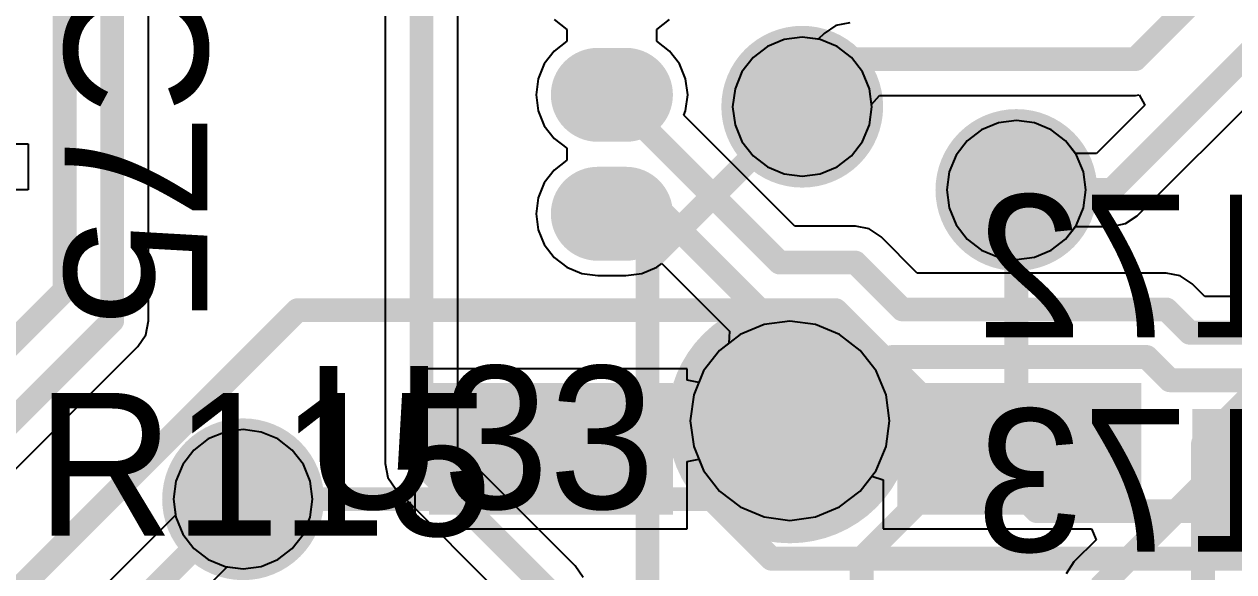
# Model space of a CAD drawing. Header units: millimetres. Extents: x 50.7 to 141.9, y 26.7 to 123.6.
# Drawn here: x 104.6 to 117.51, y 96.25 to 102.1 of the extents above; entities that cross this region are included whole.
import ezdxf

# ---------------------------------------------------------------- set-up
doc = ezdxf.new("R2010")
doc.units = ezdxf.units.MM
for name, color, linetype in [('BottomLayer', 5, 'Continuous'), ('BottomOverlay', 54, 'Continuous'), ('BottomPaste', 16, 'Continuous'), ('BottomSolder', 6, 'Continuous'), ('InternalPlane1', 76, 'Continuous'), ('InternalPlane3', 216, 'Continuous'), ('MidLayer1', 16, 'Continuous'), ('MidLayer2', 76, 'Continuous'), ('MidLayer3', 90, 'Continuous'), ('MidLayer4', 156, 'Continuous'), ('MultiLayer', 9, 'Continuous'), ('TopLayer', 1, 'Continuous'), ('TopOverlay', 2, 'Continuous'), ('TopSolder', 216, 'Continuous')]:
    doc.layers.add(name, color=color, linetype=linetype)

msp = doc.modelspace()

# ---------------------------------------------------------------- linework, layer by layer
at = {"layer": 'BottomLayer'}
for p, q in [((110.25456232, 102.14956202), (110.39117876, 102.04473114)), ((111.35082124, 102.04473114), (111.48743768, 102.14956202)), ((110.39117876, 102.04473114), (110.39173502, 102.0445)), ((110.39173502, 102.0445), (110.39173502, 101.9175)), ((111.35026498, 102.0445), (111.35082124, 102.04473114)), ((111.35026498, 101.9175), (111.35026498, 102.0445)), ((110.39117876, 101.91726886), (110.25456232, 101.81243798)), ((110.39173502, 101.9175), (110.39117876, 101.91726886)), ((111.35082124, 101.91726886), (111.35026498, 101.9175)), ((111.48743768, 101.81243798), (111.35082124, 101.91726886)), ((112.7107093, 101.9366389), (112.53152246, 101.86241756)), ((112.903, 101.96195508), (112.7107093, 101.9366389)), ((113.0952907, 101.9366389), (112.903, 101.96195508)), ((113.27447754, 101.86241756), (113.0952907, 101.9366389)), ((110.25456232, 101.81243798), (110.14973144, 101.67582154)), ((111.59226856, 101.67582154), (111.48743768, 101.81243798)), ((112.53152246, 101.86241756), (112.3776518, 101.7443482)), ((113.4283482, 101.7443482), (113.27447754, 101.86241756)), ((110.14973144, 101.67582154), (110.08383368, 101.51672864)), ((111.65816632, 101.51672864), (111.59226856, 101.67582154)), ((112.3776518, 101.7443482), (112.25958244, 101.59047754)), ((113.54641756, 101.59047754), (113.4283482, 101.7443482)), ((110.08383368, 101.51672864), (110.06135722, 101.346)), ((111.68064278, 101.346), (111.65816632, 101.51672864)), ((112.25958244, 101.59047754), (112.1853611, 101.4112907)), ((113.6206389, 101.4112907), (113.54641756, 101.59047754)), ((112.1853611, 101.4112907), (112.16004492, 101.219)), ((113.64595508, 101.219), (113.6206389, 101.4112907)), ((110.06135722, 101.346), (110.08383368, 101.17527136)), ((111.65816632, 101.17527136), (111.68064278, 101.346)), ((110.08383368, 101.17527136), (110.14973144, 101.01617846)), ((111.6385245, 101.12784956), (111.65816632, 101.17527136)), ((112.82290872, 99.94346533999999), (111.6385245, 101.12784956)), ((112.16004492, 101.219), (112.1853611, 101.0267093)), ((113.6206389, 101.0267093), (113.64595508, 101.219)), ((110.14973144, 101.01617846), (110.25456232, 100.87956202)), ((112.1853611, 101.0267093), (112.25958244, 100.84752246)), ((113.54641756, 100.84752246), (113.6206389, 101.0267093)), ((114.9967093, 101.0476389), (114.81752246, 100.97341756)), ((115.189, 101.07295508), (114.9967093, 101.0476389)), ((115.3812907, 101.0476389), (115.189, 101.07295508)), ((115.56047754, 100.97341756), (115.3812907, 101.0476389)), ((110.25456232, 100.87956202), (110.39117876, 100.77473114)), ((112.25958244, 100.84752246), (112.3776518, 100.6936518)), ((113.4283482, 100.6936518), (113.54641756, 100.84752246)), ((114.6636518, 100.8553482), (114.54558244, 100.70147754)), ((114.81752246, 100.97341756), (114.6636518, 100.8553482)), ((115.7143482, 100.8553482), (115.56047754, 100.97341756)), ((115.83241756, 100.70147754), (115.7143482, 100.8553482)), ((110.39117876, 100.77473114), (110.39173502, 100.7745)), ((110.39173502, 100.7745), (110.39173502, 100.6475)), ((110.39117876, 100.64726886), (110.25456232, 100.54243798)), ((110.39173502, 100.6475), (110.39117876, 100.64726886)), ((112.3776518, 100.6936518), (112.53152246, 100.57558244)), ((113.27447754, 100.57558244), (113.4283482, 100.6936518)), ((114.54558244, 100.70147754), (114.4713611, 100.5222907)), ((115.9066389, 100.5222907), (115.83241756, 100.70147754)), ((110.25456232, 100.54243798), (110.14973144, 100.40582154)), ((112.53152246, 100.57558244), (112.7107093, 100.5013611)), ((112.7107093, 100.5013611), (112.903, 100.47604492)), ((112.903, 100.47604492), (113.0952907, 100.5013611)), ((113.0952907, 100.5013611), (113.27447754, 100.57558244)), ((114.4713611, 100.5222907), (114.44604492, 100.33)), ((115.93195508, 100.33), (115.9066389, 100.5222907)), ((110.14973144, 100.40582154), (110.08383368, 100.24672864)), ((114.44604492, 100.33), (114.4713611, 100.1377093)), ((115.9066389, 100.1377093), (115.93195508, 100.33)), ((110.08383368, 100.24672864), (110.06135722, 100.076)), ((110.06135722, 100.076), (110.08383368, 99.90527136)), ((114.4713611, 100.1377093), (114.54558244, 99.95852246)), ((115.83241756, 99.95852246), (115.9066389, 100.1377093)), ((113.47060364, 99.94346533999999), (112.82290872, 99.94346533999999)), ((113.61926222, 99.91389466), (113.47060364, 99.94346533999999)), ((114.54558244, 99.95852246), (114.6636518, 99.80465179999999)), ((115.7143482, 99.80465179999999), (115.83241756, 99.95852246)), ((110.08383368, 99.90527136), (110.14973144, 99.74617846)), ((113.7452894, 99.82968604), (113.61926222, 99.91389466)), ((114.1315091, 99.44346634), (113.7452894, 99.82968604)), ((110.14973144, 99.74617846), (110.25456232, 99.60956202)), ((114.6636518, 99.80465179999999), (114.81752246, 99.68658244)), ((114.81752246, 99.68658244), (114.9967093, 99.6123611)), ((115.3812907, 99.6123611), (115.56047754, 99.68658244)), ((115.56047754, 99.68658244), (115.7143482, 99.80465179999999)), ((110.25456232, 99.60956202), (110.39117876, 99.50473113999999)), ((114.9967093, 99.6123611), (115.189, 99.58704492)), ((115.189, 99.58704492), (115.3812907, 99.6123611)), ((110.39117876, 99.50473113999999), (110.55027166, 99.43883337999999)), ((110.55027166, 99.43883337999999), (110.7210003, 99.41635692)), ((111.0209997, 99.41635692), (111.19172834, 99.43883337999999)), ((111.19172834, 99.43883337999999), (111.35082124, 99.50473113999999)), ((111.35082124, 99.50473113999999), (111.4038158, 99.54539399999999)), ((111.4038158, 99.54539399999999), (112.12783518, 98.82137462)), ((116.78923302, 99.44346634), (114.1315091, 99.44346634)), ((116.9378916, 99.41389566), (116.78923302, 99.44346634)), ((110.7210003, 99.41635692), (111.0209997, 99.41635692)), ((117.06391878, 99.32968704), (116.9378916, 99.41389566)), ((117.19914076, 99.19446506), (117.06391878, 99.32968704)), ((122.14009354, 99.19446506), (117.19914076, 99.19446506)), ((112.12783518, 98.82137462), (112.11952938, 98.6946464)), ((112.11952938, 98.6946464), (112.01927812, 98.61771995999999)), ((112.01927812, 98.61771995999999), (111.85033256, 98.39754767999999)), ((111.6749989, 98.41999874), (108.76699862, 98.41999874)), ((108.76699862, 98.41999874), (108.76699862, 96.71200114)), ((111.6749989, 98.29974752), (111.6749989, 98.41999874)), ((111.85033256, 98.39754767999999), (111.7995605, 98.27496982)), ((111.7995605, 98.27496982), (111.6749989, 98.29974752)), ((106.934, 97.77095508), (106.7417093, 97.74563889999999)), ((107.1262907, 97.74563889999999), (106.934, 97.77095508)), ((106.56252246, 97.67141756), (106.4086518, 97.55334819999999)), ((106.7417093, 97.74563889999999), (106.56252246, 97.67141756)), ((107.30547754, 97.67141756), (107.1262907, 97.74563889999999)), ((107.4593482, 97.55334819999999), (107.30547754, 97.67141756)), ((106.4086518, 97.55334819999999), (106.29058244, 97.39947753999999)), ((107.57741756, 97.39947753999999), (107.4593482, 97.55334819999999)), ((106.29058244, 97.39947753999999), (106.2163611, 97.22029069999999)), ((107.6516389, 97.22029069999999), (107.57741756, 97.39947753999999)), ((111.6749989, 97.43225115999999), (111.7995605, 97.45702886)), ((111.6749989, 96.71200114), (111.6749989, 97.43225115999999)), ((111.7995605, 97.45702886), (111.85033256, 97.334451)), ((111.85033256, 97.334451), (112.01927812, 97.11427872)), ((113.52271936, 97.11427872), (113.6467374, 97.27590146)), ((113.6467374, 97.27590146), (113.76699878, 97.23507857999999)), ((113.76699878, 97.23507857999999), (113.76699878, 96.71200114)), ((106.2163611, 97.22029069999999), (106.19104492, 97.02799999999999)), ((107.67695508, 97.02799999999999), (107.6516389, 97.22029069999999)), ((112.01927812, 97.11427872), (112.2394504, 96.94533315999999)), ((113.30254708, 96.94533315999999), (113.52271936, 97.11427872)), ((106.19104492, 97.02799999999999), (106.2163611, 96.83570929999999)), ((107.6516389, 96.83570929999999), (107.67695508, 97.02799999999999)), ((112.2394504, 96.94533315999999), (112.4958507, 96.83912814)), ((113.04614678, 96.83912814), (113.30254708, 96.94533315999999)), ((106.2163611, 96.83570929999999), (106.29058244, 96.65652245999999)), ((107.57741756, 96.65652245999999), (107.6516389, 96.83570929999999)), ((112.4958507, 96.83912814), (112.77099874, 96.8029052)), ((112.77099874, 96.8029052), (113.04614678, 96.83912814)), ((106.29058244, 96.65652245999999), (106.4086518, 96.5026518)), ((107.4593482, 96.5026518), (107.57741756, 96.65652245999999)), ((108.76699862, 96.71200114), (111.6749989, 96.71200114)), ((113.76699878, 96.71200114), (115.9905097, 96.71200114)), ((116.0391126, 96.59466838), (115.80331424, 96.35887002)), ((115.9905097, 96.71200114), (116.0391126, 96.59466838)), ((106.4086518, 96.5026518), (106.56252246, 96.38458243999999)), ((107.30547754, 96.38458243999999), (107.4593482, 96.5026518)), ((106.56252246, 96.38458243999999), (106.7417093, 96.3103611)), ((107.1262907, 96.3103611), (107.30547754, 96.38458243999999)), ((115.80331424, 96.35887002), (115.71910562, 96.23284283999999)), ((106.7417093, 96.3103611), (106.934, 96.28504491999999)), ((106.934, 96.28504491999999), (107.1262907, 96.3103611))]:
    msp.add_line(p, q, dxfattribs=at)
for points, const_width in [([(110.7210003, 101.346), (111.0209997, 101.346)], 0.80000094), ([(110.871, 101.346), (112.66199972, 99.55500027999999)], 0.254), ([(110.7210003, 100.076), (111.0209997, 100.076)], 0.80000094), ([(110.871, 100.076), (111.42258132, 100.076)], 0.254), ([(111.42258132, 100.076), (112.45158104, 99.04700027999999)], 0.254), ([(112.66199972, 99.55500027999999), (113.47060364, 99.55500027999999)], 0.254), ([(113.47060364, 99.55500027999999), (113.97060264, 99.05500128)], 0.254), ([(112.45158104, 99.04700027999999), (113.26018496, 99.04700027999999)], 0.254), ([(113.26018496, 99.04700027999999), (113.81168246, 98.49550278)], 0.254), ([(113.97060264, 99.05500128), (116.78923302, 99.05500128)], 0.254), ([(116.78923302, 99.05500128), (117.0382343, 98.806)], 0.254), ([(117.0382343, 98.806), (122.301, 98.806)], 0.254), ([(113.811685, 98.49550278), (113.8631835, 98.54700127999999)], 0.254), ([(113.8631835, 98.54700127999999), (116.57881434, 98.54700127999999)], 0.254), ([(116.57881434, 98.54700127999999), (116.82781562, 98.29799999999999)], 0.254), ([(113.81168246, 98.49550278), (113.811685, 98.49550278)], 0.254), ([(116.82781562, 98.29799999999999), (118.364, 98.29799999999999)], 0.254), ([(116.078, 96.08418426), (117.27581574, 97.282)], 0.254), ([(117.27581574, 97.282), (117.5766, 97.282)], 0.254)]:
    msp.add_lwpolyline(points, dxfattribs=dict(at, const_width=const_width))
for points, const_width in [([(110.5210007, 101.346, 1), (110.9209999, 101.346, 1)], 0.3999992), ([(110.8210001, 101.346, 1), (111.2209993, 101.346, 1)], 0.3999992), ([(112.6617, 101.219, 1), (113.1443, 101.219, 1)], 0.4826), ([(110.8075, 101.346, 1), (110.9345, 101.346, 1)], 0.127), ([(114.9477, 100.33, 1), (115.4303, 100.33, 1)], 0.4826), ([(110.5210007, 100.076, 1), (110.9209999, 100.076, 1)], 0.3999992), ([(110.8210001, 100.076, 1), (111.2209993, 100.076, 1)], 0.3999992), ([(110.8075, 100.076, 1), (110.9345, 100.076, 1)], 0.127), ([(111.35908132, 100.076, 1), (111.48608132, 100.076, 1)], 0.127), ([(111.35908132, 100.076, 1), (111.48608132, 100.076, 1)], 0.127), ([(112.59849972, 99.55500027999999, 1), (112.72549972, 99.55500027999999, 1)], 0.127), ([(112.59849972, 99.55500027999999, 1), (112.72549972, 99.55500027999999, 1)], 0.127), ([(113.40710364, 99.55500027999999, 1), (113.53410364, 99.55500027999999, 1)], 0.127), ([(113.40710364, 99.55500027999999, 1), (113.53410364, 99.55500027999999, 1)], 0.127), ([(112.38808104, 99.04700027999999, 1), (112.51508104, 99.04700027999999, 1)], 0.127), ([(112.38808104, 99.04700027999999, 1), (112.51508104, 99.04700027999999, 1)], 0.127), ([(113.19668496, 99.04700027999999, 1), (113.32368496, 99.04700027999999, 1)], 0.127), ([(113.19668496, 99.04700027999999, 1), (113.32368496, 99.04700027999999, 1)], 0.127), ([(113.90710264, 99.05500128, 1), (114.03410264, 99.05500128, 1)], 0.127), ([(113.90710264, 99.05500128, 1), (114.03410264, 99.05500128, 1)], 0.127), ([(116.72573302, 99.05500128, 1), (116.85273302, 99.05500128, 1)], 0.127), ([(116.72573302, 99.05500128, 1), (116.85273302, 99.05500128, 1)], 0.127), ([(116.9747343, 98.806, 1), (117.1017343, 98.806, 1)], 0.127), ([(116.9747343, 98.806, 1), (117.1017343, 98.806, 1)], 0.127), ([(113.7996835, 98.54700127999999, 1), (113.9266835, 98.54700127999999, 1)], 0.127), ([(113.7996835, 98.54700127999999, 1), (113.9266835, 98.54700127999999, 1)], 0.127), ([(116.51531434, 98.54700127999999, 1), (116.64231434, 98.54700127999999, 1)], 0.127), ([(116.51531434, 98.54700127999999, 1), (116.64231434, 98.54700127999999, 1)], 0.127), ([(112.38999874, 97.86599933999999, 1), (113.15199874, 97.86599933999999, 1)], 0.762), ([(113.74818246, 98.49550278, 1), (113.87518246, 98.49550278, 1)], 0.127), ([(113.74818246, 98.49550278, 1), (113.87518246, 98.49550278, 1)], 0.127), ([(113.748185, 98.49550278, 1), (113.875185, 98.49550278, 1)], 0.127), ([(113.748185, 98.49550278, 1), (113.875185, 98.49550278, 1)], 0.127), ([(116.76431562, 98.29799999999999, 1), (116.89131562, 98.29799999999999, 1)], 0.127), ([(116.76431562, 98.29799999999999, 1), (116.89131562, 98.29799999999999, 1)], 0.127), ([(106.6927, 97.02799999999999, 1), (107.1753, 97.02799999999999, 1)], 0.4826), ([(117.21231574, 97.282, 1), (117.33931574, 97.282, 1)], 0.127), ([(117.21231574, 97.282, 1), (117.33931574, 97.282, 1)], 0.127), ([(117.5131, 97.282, 1), (117.6401, 97.282, 1)], 0.127)]:
    msp.add_lwpolyline(points, format="xyb", close=True, dxfattribs=dict(at, const_width=const_width))
for points in [[(111.4209989, 96.96600113999999), (111.4209989, 98.16599873999999), (109.02099862, 96.96600113999999), (109.02099862, 98.16599873999999)], [(116.42099906, 96.96600113999999), (116.42099906, 98.16599873999999), (114.02099878, 96.96600113999999), (114.02099878, 98.16599873999999)], [(117.983, 97.8916), (117.1702, 97.8916), (117.983, 96.6724), (117.1702, 96.6724)]]:
    msp.add_solid(points, dxfattribs=at)
at = {"layer": 'BottomPaste', "const_width": 0.80000094}
for points in [[(110.7210003, 101.346), (111.0209997, 101.346)], [(110.7210003, 100.076), (111.0209997, 100.076)]]:
    msp.add_lwpolyline(points, dxfattribs=at)
at = {"layer": 'BottomPaste', "const_width": 0.3999992}
for points in [[(110.5210007, 101.346, 1), (110.9209999, 101.346, 1)], [(110.8210001, 101.346, 1), (111.2209993, 101.346, 1)], [(110.5210007, 100.076, 1), (110.9209999, 100.076, 1)], [(110.8210001, 100.076, 1), (111.2209993, 100.076, 1)]]:
    msp.add_lwpolyline(points, format="xyb", close=True, dxfattribs=at)
at = {"layer": 'BottomPaste'}
for points in [[(111.4209989, 96.96600113999999), (111.4209989, 98.16599873999999), (109.02099862, 96.96600113999999), (109.02099862, 98.16599873999999)], [(116.42099906, 96.96600113999999), (116.42099906, 98.16599873999999), (114.02099878, 96.96600113999999), (114.02099878, 98.16599873999999)], [(117.983, 97.8916), (117.1702, 97.8916), (117.983, 96.6724), (117.1702, 96.6724)]]:
    msp.add_solid(points, dxfattribs=at)
at = {"layer": 'BottomSolder', "const_width": 1.00320094}
for points in [[(110.7210003, 101.346), (111.0209997, 101.346)], [(110.7210003, 100.076), (111.0209997, 100.076)]]:
    msp.add_lwpolyline(points, dxfattribs=at)
at = {"layer": 'BottomSolder'}
for points, const_width in [([(110.4702007, 101.346, 1), (110.9717999, 101.346, 1)], 0.5015992), ([(110.7702001, 101.346, 1), (111.2717993, 101.346, 1)], 0.5015992), ([(112.6109, 101.219, 1), (113.1951, 101.219, 1)], 0.5841999999999999), ([(114.8969, 100.33, 1), (115.4811, 100.33, 1)], 0.5841999999999999), ([(110.4702007, 100.076, 1), (110.9717999, 100.076, 1)], 0.5015992), ([(110.7702001, 100.076, 1), (111.2717993, 100.076, 1)], 0.5015992), ([(112.33919874, 97.86599933999999, 1), (113.20279874, 97.86599933999999, 1)], 0.8635999999999999), ([(106.6419, 97.02799999999999, 1), (107.2261, 97.02799999999999, 1)], 0.5841999999999999)]:
    msp.add_lwpolyline(points, format="xyb", close=True, dxfattribs=dict(at, const_width=const_width))
for points in [[(111.5225989, 96.86440114), (111.5225989, 98.26759874), (108.91939862, 96.86440114), (108.91939862, 98.26759874)], [(116.52259906, 96.86440114), (116.52259906, 98.26759874), (113.91939878, 96.86440114), (113.91939878, 98.26759874)], [(118.0846, 97.99319999999999), (117.0686, 97.99319999999999), (118.0846, 96.57079999999999), (117.0686, 96.57079999999999)]]:
    msp.add_solid(points, dxfattribs=at)
at = {"layer": 'InternalPlane1'}
for points, const_width in [([(112.4712, 101.219, 1), (113.3348, 101.219, 1)], 0.8635999999999999), ([(114.7572, 100.33, 1), (115.6208, 100.33, 1)], 0.8635999999999999), ([(112.11699954, 97.86599933999999, 1), (113.42499794, 97.86599933999999, 1)], 1.3079984), ([(106.5022, 97.02799999999999, 1), (107.3658, 97.02799999999999, 1)], 0.8635999999999999)]:
    msp.add_lwpolyline(points, format="xyb", close=True, dxfattribs=dict(at, const_width=const_width))
at = {"layer": 'InternalPlane3'}
for points, const_width in [([(112.4712, 101.219, 1), (113.3348, 101.219, 1)], 0.8635999999999999), ([(114.7572, 100.33, 1), (115.6208, 100.33, 1)], 0.8635999999999999), ([(112.11699954, 97.86599933999999, 1), (113.42499794, 97.86599933999999, 1)], 1.3079984), ([(106.5022, 97.02799999999999, 1), (107.3658, 97.02799999999999, 1)], 0.8635999999999999)]:
    msp.add_lwpolyline(points, format="xyb", close=True, dxfattribs=dict(at, const_width=const_width))
at = {"layer": 'MidLayer1'}
for points, const_width in [([(112.6617, 101.219, 1), (113.1443, 101.219, 1)], 0.4826), ([(114.9477, 100.33, 1), (115.4303, 100.33, 1)], 0.4826), ([(107.45266038, 99.04700027999999, 1), (107.57966038, 99.04700027999999, 1)], 0.127), ([(107.45266038, 99.04700027999999, 1), (107.57966038, 99.04700027999999, 1)], 0.127), ([(113.19668496, 99.04700027999999, 1), (113.32368496, 99.04700027999999, 1)], 0.127), ([(113.19668496, 99.04700027999999, 1), (113.32368496, 99.04700027999999, 1)], 0.127), ([(112.38999874, 97.86599933999999, 1), (113.15199874, 97.86599933999999, 1)], 0.762), ([(106.6927, 97.02799999999999, 1), (107.1753, 97.02799999999999, 1)], 0.4826), ([(106.8705, 97.02799999999999, 1), (106.9975, 97.02799999999999, 1)], 0.127), ([(111.87531092, 97.02799999999999, 1), (112.00231092, 97.02799999999999, 1)], 0.127), ([(111.87531092, 97.02799999999999, 1), (112.00231092, 97.02799999999999, 1)], 0.127), ([(115.34268524, 96.901, 1), (115.46968524, 96.901, 1)], 0.127), ([(115.34268524, 96.901, 1), (115.46968524, 96.901, 1)], 0.127), ([(112.51031092, 96.393, 1), (112.63731092, 96.393, 1)], 0.127), ([(112.51031092, 96.393, 1), (112.63731092, 96.393, 1)], 0.127)]:
    msp.add_lwpolyline(points, format="xyb", close=True, dxfattribs=dict(at, const_width=const_width))
at = {"layer": 'MidLayer1', "const_width": 0.254}
for points in [[(103.3381601, 94.869), (107.51616038, 99.04700027999999)], [(107.51616038, 99.04700027999999), (113.26018496, 99.04700027999999)], [(113.26018496, 99.04700027999999), (115.40618524, 96.901)], [(106.934, 97.02799999999999), (111.93881092, 97.02799999999999)], [(111.93881092, 97.02799999999999), (112.57381092, 96.393)], [(115.40618524, 96.901), (124.41641868, 96.901)], [(112.57381092, 96.393), (124.206, 96.393)]]:
    msp.add_lwpolyline(points, dxfattribs=at)
at = {"layer": 'MidLayer2'}
for points, const_width in [([(112.6617, 101.219, 1), (113.1443, 101.219, 1)], 0.4826), ([(112.8395, 101.219, 1), (112.9665, 101.219, 1)], 0.127), ([(114.9477, 100.33, 1), (115.4303, 100.33, 1)], 0.4826), ([(115.1255, 100.33, 1), (115.2525, 100.33, 1)], 0.127), ([(111.1885, 99.568, 1), (111.3155, 99.568, 1)], 0.127), ([(111.1885, 99.568, 1), (111.3155, 99.568, 1)], 0.127), ([(112.38999874, 97.86599933999999, 1), (113.15199874, 97.86599933999999, 1)], 0.762), ([(115.1255, 98.044, 1), (115.2525, 98.044, 1)], 0.127), ([(115.1255, 98.044, 1), (115.2525, 98.044, 1)], 0.127), ([(117.1176601, 97.62316009999999, 1), (117.2446601, 97.62316009999999, 1)], 0.127), ([(117.1176601, 97.62316009999999, 1), (117.2446601, 97.62316009999999, 1)], 0.127), ([(106.6927, 97.02799999999999, 1), (107.1753, 97.02799999999999, 1)], 0.4826), ([(113.4745, 96.393, 1), (113.6015, 96.393, 1)], 0.127), ([(113.4745, 96.393, 1), (113.6015, 96.393, 1)], 0.127)]:
    msp.add_lwpolyline(points, format="xyb", close=True, dxfattribs=dict(at, const_width=const_width))
at = {"layer": 'MidLayer2', "const_width": 0.254}
for points in [[(111.252, 99.568), (112.903, 101.219)], [(115.189, 98.044), (115.189, 100.33)], [(111.252, 76.4938399), (111.252, 99.568)], [(117.1811601, 97.62316009999999), (118.618, 99.05999999999999)], [(113.538, 96.393), (115.189, 98.044)], [(117.1811601, 90.678), (117.1811601, 97.62316009999999)], [(113.538, 82.042), (113.538, 96.393)]]:
    msp.add_lwpolyline(points, dxfattribs=at)
at = {"layer": 'MidLayer3'}
for p, q in [((112.7107093, 101.9366389), (112.53152246, 101.86241756)), ((112.903, 101.96195508), (112.7107093, 101.9366389)), ((113.0952907, 101.9366389), (112.903, 101.96195508)), ((113.27447754, 101.86241756), (113.0952907, 101.9366389)), ((112.53152246, 101.86241756), (112.3776518, 101.7443482)), ((113.4283482, 101.7443482), (113.27447754, 101.86241756)), ((112.3776518, 101.7443482), (112.25958244, 101.59047754)), ((113.54641756, 101.59047754), (113.4283482, 101.7443482)), ((112.25958244, 101.59047754), (112.1853611, 101.4112907)), ((113.6206389, 101.4112907), (113.54641756, 101.59047754)), ((112.1853611, 101.4112907), (112.16004492, 101.219)), ((113.64595508, 101.219), (113.6206389, 101.4112907)), ((112.16004492, 101.219), (112.1853611, 101.0267093)), ((113.6206389, 101.0267093), (113.64595508, 101.219)), ((112.1853611, 101.0267093), (112.25958244, 100.84752246)), ((113.54641756, 100.84752246), (113.6206389, 101.0267093)), ((114.9967093, 101.0476389), (114.81752246, 100.97341756)), ((115.189, 101.07295508), (114.9967093, 101.0476389)), ((115.3812907, 101.0476389), (115.189, 101.07295508)), ((115.56047754, 100.97341756), (115.3812907, 101.0476389)), ((112.25958244, 100.84752246), (112.3776518, 100.6936518)), ((113.4283482, 100.6936518), (113.54641756, 100.84752246)), ((114.6636518, 100.8553482), (114.54558244, 100.70147754)), ((114.81752246, 100.97341756), (114.6636518, 100.8553482)), ((115.7143482, 100.8553482), (115.56047754, 100.97341756)), ((115.83241756, 100.70147754), (115.7143482, 100.8553482)), ((112.3776518, 100.6936518), (112.53152246, 100.57558244)), ((113.27447754, 100.57558244), (113.4283482, 100.6936518)), ((114.54558244, 100.70147754), (114.4713611, 100.5222907)), ((115.9066389, 100.5222907), (115.83241756, 100.70147754)), ((112.53152246, 100.57558244), (112.7107093, 100.5013611)), ((112.7107093, 100.5013611), (112.903, 100.47604492)), ((112.903, 100.47604492), (113.0952907, 100.5013611)), ((113.0952907, 100.5013611), (113.27447754, 100.57558244)), ((114.4713611, 100.5222907), (114.44604492, 100.33)), ((115.93195508, 100.33), (115.9066389, 100.5222907)), ((114.44604492, 100.33), (114.4713611, 100.1377093)), ((115.9066389, 100.1377093), (115.93195508, 100.33)), ((114.4713611, 100.1377093), (114.54558244, 99.95852246)), ((115.83241756, 99.95852246), (115.9066389, 100.1377093)), ((114.54558244, 99.95852246), (114.6636518, 99.80465179999999)), ((115.7143482, 99.80465179999999), (115.83241756, 99.95852246)), ((114.6636518, 99.80465179999999), (114.81752246, 99.68658244)), ((114.81752246, 99.68658244), (114.9967093, 99.6123611)), ((115.3812907, 99.6123611), (115.56047754, 99.68658244)), ((115.56047754, 99.68658244), (115.7143482, 99.80465179999999)), ((114.9967093, 99.6123611), (115.189, 99.58704492)), ((115.189, 99.58704492), (115.3812907, 99.6123611)), ((112.77099874, 98.92909347999999), (112.4958507, 98.89287053999999)), ((113.04614678, 98.89287053999999), (112.77099874, 98.92909347999999)), ((112.2394504, 98.78666552), (112.01927812, 98.61771995999999)), ((112.4958507, 98.89287053999999), (112.2394504, 98.78666552)), ((113.30254708, 98.78666552), (113.04614678, 98.89287053999999)), ((113.52271936, 98.61771995999999), (113.30254708, 98.78666552)), ((112.01927812, 98.61771995999999), (111.85033256, 98.39754767999999)), ((113.69166492, 98.39754767999999), (113.52271936, 98.61771995999999)), ((111.85033256, 98.39754767999999), (111.74412754, 98.14114737999999)), ((113.79786994, 98.14114737999999), (113.69166492, 98.39754767999999)), ((111.74412754, 98.14114737999999), (111.7079046, 97.86599933999999)), ((113.83409288, 97.86599933999999), (113.79786994, 98.14114737999999)), ((106.934, 97.77095508), (106.7417093, 97.74563889999999)), ((107.1262907, 97.74563889999999), (106.934, 97.77095508)), ((111.7079046, 97.86599933999999), (111.74412754, 97.5908513)), ((113.79786994, 97.5908513), (113.83409288, 97.86599933999999)), ((106.56252246, 97.67141756), (106.4086518, 97.55334819999999)), ((106.7417093, 97.74563889999999), (106.56252246, 97.67141756)), ((107.30547754, 97.67141756), (107.1262907, 97.74563889999999)), ((107.4593482, 97.55334819999999), (107.30547754, 97.67141756)), ((106.4086518, 97.55334819999999), (106.29058244, 97.39947753999999)), ((107.57741756, 97.39947753999999), (107.4593482, 97.55334819999999)), ((111.74412754, 97.5908513), (111.85033256, 97.334451)), ((113.69166492, 97.334451), (113.79786994, 97.5908513)), ((106.29058244, 97.39947753999999), (106.2163611, 97.22029069999999)), ((107.6516389, 97.22029069999999), (107.57741756, 97.39947753999999)), ((111.85033256, 97.334451), (112.01927812, 97.11427872)), ((113.52271936, 97.11427872), (113.69166492, 97.334451)), ((106.2163611, 97.22029069999999), (106.19104492, 97.02799999999999)), ((107.67695508, 97.02799999999999), (107.6516389, 97.22029069999999)), ((112.01927812, 97.11427872), (112.2394504, 96.94533315999999)), ((113.30254708, 96.94533315999999), (113.52271936, 97.11427872)), ((106.19104492, 97.02799999999999), (106.2163611, 96.83570929999999)), ((107.6516389, 96.83570929999999), (107.67695508, 97.02799999999999)), ((112.2394504, 96.94533315999999), (112.4958507, 96.83912814)), ((113.04614678, 96.83912814), (113.30254708, 96.94533315999999)), ((106.2163611, 96.83570929999999), (106.29058244, 96.65652245999999)), ((107.57741756, 96.65652245999999), (107.6516389, 96.83570929999999)), ((112.4958507, 96.83912814), (112.77099874, 96.8029052)), ((112.77099874, 96.8029052), (113.04614678, 96.83912814)), ((106.29058244, 96.65652245999999), (106.4086518, 96.5026518)), ((107.4593482, 96.5026518), (107.57741756, 96.65652245999999)), ((106.4086518, 96.5026518), (106.56252246, 96.38458243999999)), ((107.30547754, 96.38458243999999), (107.4593482, 96.5026518)), ((106.56252246, 96.38458243999999), (106.7417093, 96.3103611)), ((107.1262907, 96.3103611), (107.30547754, 96.38458243999999)), ((106.7417093, 96.3103611), (106.934, 96.28504491999999)), ((106.934, 96.28504491999999), (107.1262907, 96.3103611))]:
    msp.add_line(p, q, dxfattribs=at)
for points, const_width in [([(112.6617, 101.219, 1), (113.1443, 101.219, 1)], 0.4826), ([(114.9477, 100.33, 1), (115.4303, 100.33, 1)], 0.4826), ([(112.38999874, 97.86599933999999, 1), (113.15199874, 97.86599933999999, 1)], 0.762), ([(106.6927, 97.02799999999999, 1), (107.1753, 97.02799999999999, 1)], 0.4826)]:
    msp.add_lwpolyline(points, format="xyb", close=True, dxfattribs=dict(at, const_width=const_width))
at = {"layer": 'MidLayer4'}
for p, q in [((112.7107093, 101.9366389), (112.53152246, 101.86241756)), ((112.903, 101.96195508), (112.7107093, 101.9366389)), ((113.0952907, 101.9366389), (112.903, 101.96195508)), ((113.27447754, 101.86241756), (113.0952907, 101.9366389)), ((112.53152246, 101.86241756), (112.3776518, 101.7443482)), ((113.4283482, 101.7443482), (113.27447754, 101.86241756)), ((112.3776518, 101.7443482), (112.25958244, 101.59047754)), ((113.54641756, 101.59047754), (113.4283482, 101.7443482)), ((112.25958244, 101.59047754), (112.1853611, 101.4112907)), ((113.6206389, 101.4112907), (113.54641756, 101.59047754)), ((112.1853611, 101.4112907), (112.16004492, 101.219)), ((113.64595508, 101.219), (113.6206389, 101.4112907)), ((112.16004492, 101.219), (112.1853611, 101.0267093)), ((113.6206389, 101.0267093), (113.64595508, 101.219)), ((112.1853611, 101.0267093), (112.25958244, 100.84752246)), ((113.54641756, 100.84752246), (113.6206389, 101.0267093)), ((114.9967093, 101.0476389), (114.81752246, 100.97341756)), ((115.189, 101.07295508), (114.9967093, 101.0476389)), ((115.3812907, 101.0476389), (115.189, 101.07295508)), ((115.56047754, 100.97341756), (115.3812907, 101.0476389)), ((112.25958244, 100.84752246), (112.3776518, 100.6936518)), ((113.4283482, 100.6936518), (113.54641756, 100.84752246)), ((114.6636518, 100.8553482), (114.54558244, 100.70147754)), ((114.81752246, 100.97341756), (114.6636518, 100.8553482)), ((115.7143482, 100.8553482), (115.56047754, 100.97341756)), ((115.83241756, 100.70147754), (115.7143482, 100.8553482)), ((112.3776518, 100.6936518), (112.53152246, 100.57558244)), ((113.27447754, 100.57558244), (113.4283482, 100.6936518)), ((114.54558244, 100.70147754), (114.4713611, 100.5222907)), ((115.9066389, 100.5222907), (115.83241756, 100.70147754)), ((112.53152246, 100.57558244), (112.7107093, 100.5013611)), ((112.7107093, 100.5013611), (112.903, 100.47604492)), ((112.903, 100.47604492), (113.0952907, 100.5013611)), ((113.0952907, 100.5013611), (113.27447754, 100.57558244)), ((114.4713611, 100.5222907), (114.44604492, 100.33)), ((115.93195508, 100.33), (115.9066389, 100.5222907)), ((114.44604492, 100.33), (114.4713611, 100.1377093)), ((115.9066389, 100.1377093), (115.93195508, 100.33)), ((114.4713611, 100.1377093), (114.54558244, 99.95852246)), ((115.83241756, 99.95852246), (115.9066389, 100.1377093)), ((114.54558244, 99.95852246), (114.6636518, 99.80465179999999)), ((115.7143482, 99.80465179999999), (115.83241756, 99.95852246)), ((114.6636518, 99.80465179999999), (114.81752246, 99.68658244)), ((114.81752246, 99.68658244), (114.9967093, 99.6123611)), ((115.3812907, 99.6123611), (115.56047754, 99.68658244)), ((115.56047754, 99.68658244), (115.7143482, 99.80465179999999)), ((114.9967093, 99.6123611), (115.189, 99.58704492)), ((115.189, 99.58704492), (115.3812907, 99.6123611)), ((112.77099874, 98.92909347999999), (112.4958507, 98.89287053999999)), ((113.04614678, 98.89287053999999), (112.77099874, 98.92909347999999)), ((112.2394504, 98.78666552), (112.01927812, 98.61771995999999)), ((112.4958507, 98.89287053999999), (112.2394504, 98.78666552)), ((113.30254708, 98.78666552), (113.04614678, 98.89287053999999)), ((113.52271936, 98.61771995999999), (113.30254708, 98.78666552)), ((112.01927812, 98.61771995999999), (111.85033256, 98.39754767999999)), ((113.69166492, 98.39754767999999), (113.52271936, 98.61771995999999)), ((111.85033256, 98.39754767999999), (111.74412754, 98.14114737999999)), ((113.79786994, 98.14114737999999), (113.69166492, 98.39754767999999)), ((111.74412754, 98.14114737999999), (111.7079046, 97.86599933999999)), ((113.83409288, 97.86599933999999), (113.79786994, 98.14114737999999)), ((106.934, 97.77095508), (106.7417093, 97.74563889999999)), ((107.1262907, 97.74563889999999), (106.934, 97.77095508)), ((111.7079046, 97.86599933999999), (111.74412754, 97.5908513)), ((113.79786994, 97.5908513), (113.83409288, 97.86599933999999)), ((106.56252246, 97.67141756), (106.4086518, 97.55334819999999)), ((106.7417093, 97.74563889999999), (106.56252246, 97.67141756)), ((107.30547754, 97.67141756), (107.1262907, 97.74563889999999)), ((107.4593482, 97.55334819999999), (107.30547754, 97.67141756)), ((106.4086518, 97.55334819999999), (106.29058244, 97.39947753999999)), ((107.57741756, 97.39947753999999), (107.4593482, 97.55334819999999)), ((111.74412754, 97.5908513), (111.85033256, 97.334451)), ((113.69166492, 97.334451), (113.79786994, 97.5908513)), ((106.29058244, 97.39947753999999), (106.2163611, 97.22029069999999)), ((107.6516389, 97.22029069999999), (107.57741756, 97.39947753999999)), ((111.85033256, 97.334451), (112.01927812, 97.11427872)), ((113.52271936, 97.11427872), (113.69166492, 97.334451)), ((106.2163611, 97.22029069999999), (106.19104492, 97.02799999999999)), ((107.67695508, 97.02799999999999), (107.6516389, 97.22029069999999)), ((112.01927812, 97.11427872), (112.2394504, 96.94533315999999)), ((113.30254708, 96.94533315999999), (113.52271936, 97.11427872)), ((106.19104492, 97.02799999999999), (106.2163611, 96.83570929999999)), ((107.6516389, 96.83570929999999), (107.67695508, 97.02799999999999)), ((112.2394504, 96.94533315999999), (112.4958507, 96.83912814)), ((113.04614678, 96.83912814), (113.30254708, 96.94533315999999)), ((106.2163611, 96.83570929999999), (106.29058244, 96.65652245999999)), ((107.57741756, 96.65652245999999), (107.6516389, 96.83570929999999)), ((112.4958507, 96.83912814), (112.77099874, 96.8029052)), ((112.77099874, 96.8029052), (113.04614678, 96.83912814)), ((106.29058244, 96.65652245999999), (106.4086518, 96.5026518)), ((107.4593482, 96.5026518), (107.57741756, 96.65652245999999)), ((106.4086518, 96.5026518), (106.56252246, 96.38458243999999)), ((107.30547754, 96.38458243999999), (107.4593482, 96.5026518)), ((106.56252246, 96.38458243999999), (106.7417093, 96.3103611)), ((107.1262907, 96.3103611), (107.30547754, 96.38458243999999)), ((106.7417093, 96.3103611), (106.934, 96.28504491999999)), ((106.934, 96.28504491999999), (107.1262907, 96.3103611))]:
    msp.add_line(p, q, dxfattribs=at)
for points, const_width in [([(112.6617, 101.219, 1), (113.1443, 101.219, 1)], 0.4826), ([(114.9477, 100.33, 1), (115.4303, 100.33, 1)], 0.4826), ([(112.38999874, 97.86599933999999, 1), (113.15199874, 97.86599933999999, 1)], 0.762), ([(106.6927, 97.02799999999999, 1), (107.1753, 97.02799999999999, 1)], 0.4826)]:
    msp.add_lwpolyline(points, format="xyb", close=True, dxfattribs=dict(at, const_width=const_width))
at = {"layer": 'MultiLayer'}
for points, const_width in [([(112.6617, 101.219, 1), (113.1443, 101.219, 1)], 0.4826), ([(114.9477, 100.33, 1), (115.4303, 100.33, 1)], 0.4826), ([(112.38999874, 97.86599933999999, 1), (113.15199874, 97.86599933999999, 1)], 0.762), ([(106.6927, 97.02799999999999, 1), (107.1753, 97.02799999999999, 1)], 0.4826)]:
    msp.add_lwpolyline(points, format="xyb", close=True, dxfattribs=dict(at, const_width=const_width))
at = {"layer": 'TopLayer'}
for p, q in [((105.92546506, 98.93299746), (105.92546506, 106.92653494)), ((108.45053494, 106.299), (108.45053494, 97.40899999999999)), ((109.22746506, 97.56990646), (109.22746506, 106.13809354)), ((113.26234142, 102.08589438), (113.13631424, 102.00168576)), ((113.411, 102.11546506), (113.26234142, 102.08589438)), ((112.7107093, 101.9366389), (112.53152246, 101.86241756)), ((112.903, 101.96195508), (112.7107093, 101.9366389)), ((113.07406138, 101.9394329), (112.903, 101.96195508)), ((113.13631424, 102.00168576), (113.07406138, 101.9394329)), ((116.47968576, 100.05531424), (118.32239734, 101.89802582)), ((112.53152246, 101.86241756), (112.3776518, 101.7443482)), ((112.3776518, 101.7443482), (112.25958244, 101.59047754)), ((112.25958244, 101.59047754), (112.1853611, 101.4112907)), ((112.1853611, 101.4112907), (112.16004492, 101.219)), ((113.6427877, 101.24304872), (113.72652642, 101.33853494)), ((113.64595508, 101.219), (113.6427877, 101.24304872)), ((113.72652642, 101.33853494), (116.459, 101.33853494)), ((116.56042474, 101.23479626), (116.04409354, 100.71846506)), ((116.459, 101.33853494), (116.50055694, 101.3468001)), ((116.50055694, 101.3468001), (116.56042474, 101.23479626)), ((112.16004492, 101.219), (112.1853611, 101.0267093)), ((113.6206389, 101.0267093), (113.64595508, 101.219)), ((112.1853611, 101.0267093), (112.25958244, 100.84752246)), ((113.54641756, 100.84752246), (113.6206389, 101.0267093)), ((114.9967093, 101.0476389), (114.81752246, 100.97341756)), ((115.189, 101.07295508), (114.9967093, 101.0476389)), ((115.3812907, 101.0476389), (115.189, 101.07295508)), ((115.56047754, 100.97341756), (115.3812907, 101.0476389)), ((112.25958244, 100.84752246), (112.3776518, 100.6936518)), ((113.4283482, 100.6936518), (113.54641756, 100.84752246)), ((114.6636518, 100.8553482), (114.54558244, 100.70147754)), ((114.81752246, 100.97341756), (114.6636518, 100.8553482)), ((115.7143482, 100.8553482), (115.56047754, 100.97341756)), ((115.81938228, 100.71846506), (115.7143482, 100.8553482)), ((103.0224, 100.82360074), (104.64053494, 100.82360074)), ((104.64053494, 100.82360074), (104.64053494, 100.33)), ((116.04409354, 100.71846506), (115.81938228, 100.71846506)), ((112.3776518, 100.6936518), (112.53152246, 100.57558244)), ((113.27447754, 100.57558244), (113.4283482, 100.6936518)), ((114.54558244, 100.70147754), (114.4713611, 100.5222907)), ((112.53152246, 100.57558244), (112.7107093, 100.5013611)), ((112.7107093, 100.5013611), (112.903, 100.47604492)), ((112.903, 100.47604492), (113.0952907, 100.5013611)), ((113.0952907, 100.5013611), (113.27447754, 100.57558244)), ((114.4713611, 100.5222907), (114.44604492, 100.33)), ((104.64053494, 100.33), (104.013, 100.33)), ((114.44604492, 100.33), (114.4713611, 100.1377093)), ((114.4713611, 100.1377093), (114.54558244, 99.95852246)), ((114.54558244, 99.95852246), (114.6636518, 99.80465179999999)), ((116.205, 99.94153494), (116.35365858, 99.97110561999999)), ((116.35365858, 99.97110561999999), (116.47968576, 100.05531424)), ((115.7143482, 99.80465179999999), (115.81938228, 99.94153494)), ((115.81938228, 99.94153494), (116.205, 99.94153494)), ((114.6636518, 99.80465179999999), (114.81752246, 99.68658244)), ((114.81752246, 99.68658244), (114.9967093, 99.6123611)), ((115.3812907, 99.6123611), (115.56047754, 99.68658244)), ((115.56047754, 99.68658244), (115.7143482, 99.80465179999999)), ((114.9967093, 99.6123611), (115.189, 99.58704492)), ((115.189, 99.58704492), (115.3812907, 99.6123611)), ((105.89589438, 98.78433887999999), (105.92546506, 98.93299746)), ((112.77099874, 98.92909347999999), (112.4958507, 98.89287053999999)), ((113.04614678, 98.89287053999999), (112.77099874, 98.92909347999999)), ((105.81168576, 98.6583117), (105.89589438, 98.78433887999999)), ((112.2394504, 98.78666552), (112.01927812, 98.61771995999999)), ((112.4958507, 98.89287053999999), (112.2394504, 98.78666552)), ((113.30254708, 98.78666552), (113.04614678, 98.89287053999999)), ((113.52271936, 98.61771995999999), (113.30254708, 98.78666552)), ((103.63946506, 96.48609099999999), (105.81168576, 98.6583117)), ((112.01927812, 98.61771995999999), (111.85033256, 98.39754767999999)), ((113.69166492, 98.39754767999999), (113.52271936, 98.61771995999999)), ((111.85033256, 98.39754767999999), (111.74412754, 98.14114737999999)), ((113.79786994, 98.14114737999999), (113.69166492, 98.39754767999999)), ((111.74412754, 98.14114737999999), (111.7079046, 97.86599933999999)), ((113.83409288, 97.86599933999999), (113.79786994, 98.14114737999999)), ((106.934, 97.77095508), (106.7417093, 97.74563889999999)), ((107.1262907, 97.74563889999999), (106.934, 97.77095508)), ((111.7079046, 97.86599933999999), (111.74412754, 97.5908513)), ((113.79786994, 97.5908513), (113.83409288, 97.86599933999999)), ((106.56252246, 97.67141756), (106.4086518, 97.55334819999999)), ((106.7417093, 97.74563889999999), (106.56252246, 97.67141756)), ((107.30547754, 97.67141756), (107.1262907, 97.74563889999999)), ((107.4593482, 97.55334819999999), (107.30547754, 97.67141756)), ((106.4086518, 97.55334819999999), (106.29058244, 97.39947753999999)), ((107.57741756, 97.39947753999999), (107.4593482, 97.55334819999999)), ((110.47893576, 96.31843576), (109.22746506, 97.56990646)), ((111.74412754, 97.5908513), (111.85033256, 97.334451)), ((113.69166492, 97.334451), (113.79786994, 97.5908513)), ((106.29058244, 97.39947753999999), (106.2163611, 97.22029069999999)), ((107.6516389, 97.22029069999999), (107.57741756, 97.39947753999999)), ((108.45053494, 97.40899999999999), (108.48010562, 97.26034141999999)), ((108.48010562, 97.26034141999999), (108.56431424, 97.13431424)), ((111.85033256, 97.334451), (112.01927812, 97.11427872)), ((113.52271936, 97.11427872), (113.69166492, 97.334451)), ((106.2163611, 97.22029069999999), (106.19104492, 97.02799999999999)), ((107.67695508, 97.02799999999999), (107.6516389, 97.22029069999999)), ((108.56431424, 97.13431424), (109.81578494, 95.88284354)), ((112.01927812, 97.11427872), (112.2394504, 96.94533315999999)), ((113.30254708, 96.94533315999999), (113.52271936, 97.11427872)), ((106.19104492, 97.02799999999999), (106.2135671, 96.85693862)), ((107.6516389, 96.83570929999999), (107.67695508, 97.02799999999999)), ((106.2135671, 96.85693862), (105.51631424, 96.15968575999999)), ((112.2394504, 96.94533315999999), (112.4958507, 96.83912814)), ((113.04614678, 96.83912814), (113.30254708, 96.94533315999999)), ((107.57741756, 96.65652245999999), (107.6516389, 96.83570929999999)), ((112.4958507, 96.83912814), (112.77099874, 96.8029052)), ((112.77099874, 96.8029052), (113.04614678, 96.83912814)), ((107.4593482, 96.5026518), (107.57741756, 96.65652245999999)), ((107.30547754, 96.38458243999999), (107.4593482, 96.5026518)), ((107.1262907, 96.3103611), (107.30547754, 96.38458243999999)), ((106.4437038, 95.98833228), (106.76293862, 96.3075671)), ((106.76293862, 96.3075671), (106.934, 96.28504491999999)), ((106.934, 96.28504491999999), (107.1262907, 96.3103611)), ((110.56314438, 96.19240857999999), (110.47893576, 96.31843576))]:
    msp.add_line(p, q, dxfattribs=at)
at = {"layer": 'TopLayer', "const_width": 0.254}
for points in [[(105.029, 99.25778471999999), (105.029, 107.52541868)], [(105.537, 98.93299746), (105.537, 107.315)], [(108.839, 97.40899999999999), (108.839, 106.299)], [(116.459, 101.727), (117.96300004, 103.23100004)], [(116.205, 100.33), (118.6059985, 102.7309985)], [(112.903, 101.219), (113.411, 101.727)], [(113.411, 101.727), (116.459, 101.727)], [(115.189, 100.33), (116.205, 100.33)], [(102.489, 96.71778472), (105.029, 99.25778471999999)], [(103.251, 96.64699746), (105.537, 98.93299746)], [(108.839, 97.40899999999999), (110.20425, 96.04374999999999)], [(105.791, 95.88499999999999), (106.934, 97.02799999999999)]]:
    msp.add_lwpolyline(points, dxfattribs=at)
at = {"layer": 'TopLayer'}
for points, const_width in [([(113.3475, 101.727, 1), (113.4745, 101.727, 1)], 0.127), ([(113.3475, 101.727, 1), (113.4745, 101.727, 1)], 0.127), ([(116.3955, 101.727, 1), (116.5225, 101.727, 1)], 0.127), ([(116.3955, 101.727, 1), (116.5225, 101.727, 1)], 0.127), ([(112.6617, 101.219, 1), (113.1443, 101.219, 1)], 0.4826), ([(112.8395, 101.219, 1), (112.9665, 101.219, 1)], 0.127), ([(114.9477, 100.33, 1), (115.4303, 100.33, 1)], 0.4826), ([(115.1255, 100.33, 1), (115.2525, 100.33, 1)], 0.127), ([(116.1415, 100.33, 1), (116.2685, 100.33, 1)], 0.127), ([(116.1415, 100.33, 1), (116.2685, 100.33, 1)], 0.127), ([(104.9655, 99.25778471999999, 1), (105.0925, 99.25778471999999, 1)], 0.127), ([(104.9655, 99.25778471999999, 1), (105.0925, 99.25778471999999, 1)], 0.127), ([(105.4735, 98.93299746, 1), (105.6005, 98.93299746, 1)], 0.127), ([(105.4735, 98.93299746, 1), (105.6005, 98.93299746, 1)], 0.127), ([(112.38999874, 97.86599933999999, 1), (113.15199874, 97.86599933999999, 1)], 0.762), ([(106.6927, 97.02799999999999, 1), (107.1753, 97.02799999999999, 1)], 0.4826), ([(108.7755, 97.40899999999999, 1), (108.9025, 97.40899999999999, 1)], 0.127), ([(108.7755, 97.40899999999999, 1), (108.9025, 97.40899999999999, 1)], 0.127), ([(106.8705, 97.02799999999999, 1), (106.9975, 97.02799999999999, 1)], 0.127)]:
    msp.add_lwpolyline(points, format="xyb", close=True, dxfattribs=dict(at, const_width=const_width))
at = {"layer": 'TopSolder'}
for points, const_width in [([(112.6109, 101.219, 1), (113.1951, 101.219, 1)], 0.5841999999999999), ([(114.8969, 100.33, 1), (115.4811, 100.33, 1)], 0.5841999999999999), ([(112.33919874, 97.86599933999999, 1), (113.20279874, 97.86599933999999, 1)], 0.8635999999999999), ([(106.6419, 97.02799999999999, 1), (107.2261, 97.02799999999999, 1)], 0.5841999999999999)]:
    msp.add_lwpolyline(points, format="xyb", close=True, dxfattribs=dict(at, const_width=const_width))

# ---------------------------------------------------------------- texts
at = {"layer": 'BottomOverlay', "text_generation_flag": 2}
for s, p in [('R172', (119.634, 98.75519999999999)), ('R173', (119.634, 96.4692))]:
    msp.add_text(s, height=1.524, dxfattribs=at).set_placement(p)
at = {"layer": 'TopOverlay'}
msp.add_text('C75', height=1.524, rotation=270, dxfattribs=at).set_placement((105.029, 102.616))
for s, p in [('U33', (107.59440508, 96.9264)), ('R115', (104.7242, 96.63860022))]:
    msp.add_text(s, height=1.524, dxfattribs=at).set_placement(p)

doc.saveas('drawing.dxf')
